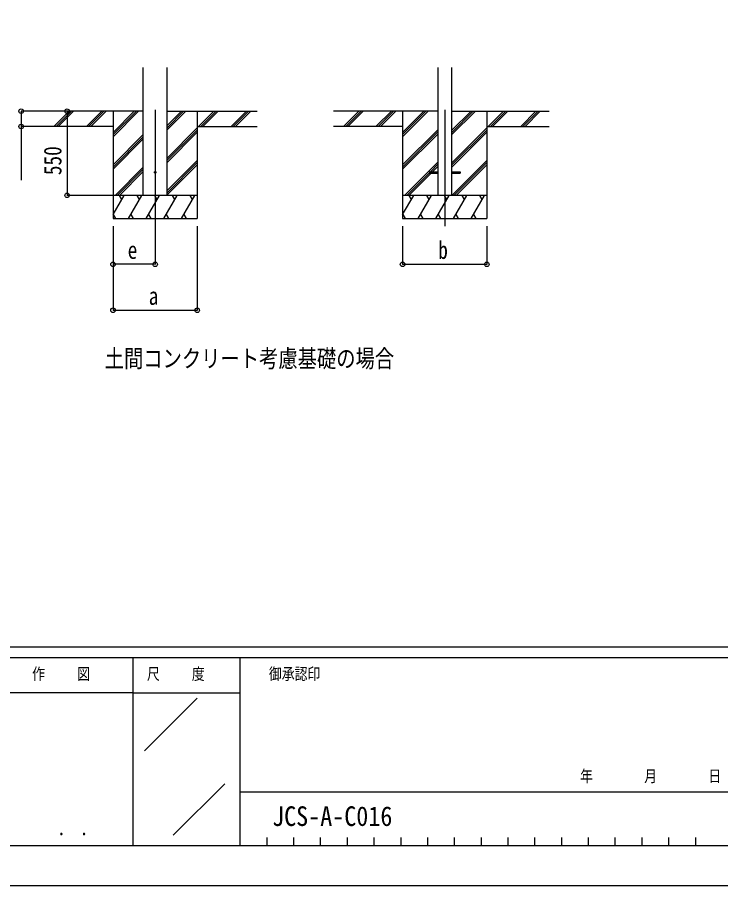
# Model space of a CAD drawing. Units: millimetres, scale not verified. Extents: x -14718 to 14718, y -10395 to 10395.
# Drawn here: x 6194 to 10788, y -10395 to -4725 of the extents above; entities that cross this region are included whole.
import ezdxf
from ezdxf.enums import TextEntityAlignment as Align

# ---------------------------------------------------------------- set-up
doc = ezdxf.new("R2010")
doc.units = ezdxf.units.MM
doc.header["$LTSCALE"] = 40
for name, color, linetype in [('0-2_USER1', 3, 'Continuous'), ('0-3_YKK_12', 2, 'Continuous'), ('0-4_YKK_13', 4, 'Continuous'), ('0-5_YKK_A1', 4, 'Continuous'), ('0-6_YKK_D', 6, 'Continuous'), ('0-7_YKK_ZWAK', 7, 'Continuous')]:
    doc.layers.add(name, color=color, linetype=linetype)
doc.styles.add('ＭＳ ゴシック', font='')
doc.styles.get('ＭＳ ゴシック').set_extended_font_data('MS Gothic')

msp = doc.modelspace()

# ---------------------------------------------------------------- linework, layer by layer
at = {"layer": '0-3_YKK_12'}
for p, q in [((7093.66, -5328.29), (7093.66, -6087.5)), ((8985.23, -5328.29), (8985.23, -6087.5))]:
    msp.add_line(p, q, dxfattribs=at)
at = {"layer": '0-4_YKK_13'}
for p, q in [((8885.23, -5733), (8885.23, -5742)), ((8885.23, -5733), (8940.03, -5733)), ((8885.23, -5742), (8940.03, -5742)), ((9030.43, -5733), (9085.23, -5733)), ((9030.43, -5742), (9085.23, -5742)), ((9085.23, -5733), (9085.23, -5742))]:
    msp.add_line(p, q, dxfattribs=at)
msp.add_circle((7093.66, -5737.5), 5, dxfattribs=at)
at = {"layer": '0-5_YKK_A1'}
for p, q in [((7015.91, -5887.5), (7015.91, -5052.15)), ((7171.41, -5887.5), (7171.41, -5052.15)), ((8940.03, -5052.15), (8940.03, -5887.5)), ((9030.43, -5052.15), (9030.43, -5887.5)), ((7015.91, -5337.5), (6367.71, -5337.5)), ((6434.39, -5436.1), (6532.99, -5337.5)), ((6447.13, -5437.5), (6547.13, -5337.5)), ((6461.27, -5437.5), (6561.27, -5337.5)), ((6646.52, -5436.1), (6745.12, -5337.5)), ((6659.26, -5437.5), (6759.26, -5337.5)), ((6673.41, -5437.5), (6773.41, -5337.5)), ((6818.66, -5337.5), (6818.66, -6037.5)), ((6818.66, -5504.38), (6985.54, -5337.5)), ((6818.66, -5490.24), (6971.4, -5337.5)), ((6818.66, -5476.1), (6957.25, -5337.5)), ((7171.41, -5460), (7293.91, -5337.5)), ((7171.41, -5445.86), (7279.76, -5337.5)), ((7171.41, -5431.71), (7265.62, -5337.5)), ((7171.41, -5337.5), (7759.28, -5337.5)), ((7368.66, -5337.5), (7368.66, -6037.5)), ((7377.75, -5437.5), (7477.75, -5337.5)), ((7391.9, -5437.5), (7491.9, -5337.5)), ((7406.04, -5437.5), (7506.04, -5337.5)), ((7589.89, -5437.5), (7689.89, -5337.5)), ((7604.03, -5437.5), (7704.03, -5337.5)), ((7618.17, -5437.5), (7718.17, -5337.5)), ((8940.03, -5337.5), (8259.28, -5337.5)), ((8325.96, -5436.1), (8424.56, -5337.5)), ((8338.7, -5437.5), (8438.7, -5337.5)), ((8352.84, -5437.5), (8452.84, -5337.5)), ((8538.09, -5436.1), (8636.69, -5337.5)), ((8550.83, -5437.5), (8650.83, -5337.5)), ((8564.98, -5437.5), (8664.98, -5337.5)), ((8710.23, -5337.5), (8710.23, -6037.5)), ((8710.23, -5504.38), (8877.11, -5337.5)), ((8710.23, -5490.24), (8862.97, -5337.5)), ((8710.23, -5476.1), (8848.82, -5337.5)), ((9030.43, -5492.55), (9185.48, -5337.5)), ((9030.43, -5478.41), (9171.33, -5337.5)), ((9030.43, -5464.26), (9157.19, -5337.5)), ((9030.43, -5337.5), (9668.43, -5337.5)), ((9260.23, -5337.5), (9260.23, -6037.5)), ((9269.32, -5437.5), (9369.32, -5337.5)), ((9283.47, -5437.5), (9383.47, -5337.5)), ((9297.61, -5437.5), (9397.61, -5337.5)), ((9481.46, -5437.5), (9581.46, -5337.5)), ((9495.6, -5437.5), (9595.6, -5337.5)), ((9509.74, -5437.5), (9609.74, -5337.5)), ((6818.66, -5437.5), (6367.71, -5437.5)), ((7368.66, -5437.5), (7759.28, -5437.5)), ((8710.23, -5437.5), (8259.28, -5437.5)), ((9260.23, -5437.5), (9668.43, -5437.5)), ((6818.66, -5688.23), (7015.91, -5490.98)), ((7171.41, -5643.84), (7368.66, -5446.6)), ((7171.41, -5657.99), (7368.66, -5460.74)), ((7171.41, -5672.13), (7368.66, -5474.88)), ((8710.23, -5688.23), (8940.03, -5458.43)), ((8710.23, -5702.37), (8940.03, -5472.57)), ((8710.23, -5716.51), (8940.03, -5486.71)), ((9030.43, -5676.39), (9260.23, -5446.6)), ((9030.43, -5690.54), (9260.23, -5460.74)), ((9030.43, -5704.68), (9260.23, -5474.88)), ((6818.66, -5702.37), (7015.91, -5505.12)), ((6818.66, -5716.51), (7015.91, -5519.26)), ((7171.41, -5855.97), (7368.66, -5658.73)), ((9031.45, -5887.5), (9260.23, -5658.73)), ((6831.51, -5887.5), (7015.91, -5703.11)), ((6845.66, -5887.5), (7015.91, -5717.25)), ((7171.41, -5870.12), (7368.66, -5672.87)), ((7171.41, -5884.26), (7368.66, -5687.01)), ((8723.08, -5887.5), (8940.03, -5670.56)), ((8891.73, -5733), (8940.03, -5684.7)), ((8905.87, -5733), (8940.03, -5698.84)), ((9045.59, -5887.5), (9260.23, -5672.87)), ((9059.74, -5887.5), (9260.23, -5687.01)), ((6859.8, -5887.5), (7015.91, -5731.39)), ((8737.23, -5887.5), (8885.23, -5739.5)), ((8751.37, -5887.5), (8896.87, -5742)), ((7368.66, -5887.5), (6818.66, -5887.5)), ((6818.66, -6012.95), (6891.09, -5887.5)), ((6876.08, -5913.48), (6861.08, -5887.5)), ((6919.95, -6037.5), (7006.56, -5887.5)), ((6991.55, -5913.48), (6976.55, -5887.5)), ((7035.42, -6037.5), (7122.03, -5887.5)), ((7107.02, -5913.48), (7092.02, -5887.5)), ((7150.89, -6037.5), (7237.5, -5887.5)), ((7222.49, -5913.48), (7207.49, -5887.5)), ((7266.36, -6037.5), (7352.97, -5887.5)), ((7337.97, -5913.48), (7322.96, -5887.5)), ((9260.23, -5887.5), (8710.23, -5887.5)), ((8710.23, -6012.95), (8782.66, -5887.5)), ((8767.65, -5913.48), (8752.65, -5887.5)), ((8811.52, -6037.5), (8898.13, -5887.5)), ((8883.13, -5913.48), (8868.12, -5887.5)), ((8926.99, -6037.5), (9013.6, -5887.5)), ((8998.59, -5913.48), (8983.59, -5887.5)), ((9042.46, -6037.5), (9129.07, -5887.5)), ((9114.07, -5913.48), (9099.06, -5887.5)), ((9157.93, -6037.5), (9244.54, -5887.5)), ((9229.54, -5913.48), (9214.54, -5887.5)), ((6818.66, -6037.5), (7368.66, -6037.5)), ((6819.48, -6011.52), (6834.48, -6037.5)), ((6934.95, -6011.52), (6949.95, -6037.5)), ((7050.42, -6011.52), (7065.42, -6037.5)), ((7165.89, -6011.52), (7180.89, -6037.5)), ((7281.36, -6011.52), (7296.36, -6037.5)), ((8710.23, -6037.5), (9260.23, -6037.5)), ((8711.05, -6011.52), (8726.05, -6037.5)), ((8826.52, -6011.52), (8841.52, -6037.5)), ((8941.99, -6011.52), (8956.99, -6037.5)), ((9057.46, -6011.52), (9072.46, -6037.5)), ((9172.93, -6011.52), (9187.93, -6037.5))]:
    msp.add_line(p, q, dxfattribs=at)
at = {"layer": '0-6_YKK_D'}
for p, q in [((6433.32, -5337.5), (6217.66, -5337.5)), ((6592.6, -5337.5), (6517.66, -5337.5)), ((6518.66, -5337.5), (6518.66, -5887.5)), ((6366.71, -5437.5), (6217.66, -5437.5)), ((6817.66, -5887.5), (6517.66, -5887.5)), ((6818.66, -6087.5), (6818.66, -6638.5)), ((6818.66, -6087.5), (6818.66, -6338.5)), ((7093.66, -6087.5), (7093.66, -6338.5)), ((7368.66, -6087.5), (7368.66, -6638.5)), ((8710.23, -6087.5), (8710.23, -6338.5)), ((9260.23, -6087.5), (9260.23, -6338.5)), ((7093.66, -6337.5), (6818.66, -6337.5)), ((8710.23, -6337.5), (9260.23, -6337.5)), ((6818.66, -6637.5), (7368.66, -6637.5))]:
    msp.add_line(p, q, dxfattribs=at)
msp.add_lwpolyline([(6218.66, -5337.5), (6218.66, -5437.5), (6218.66, -5787.27)], dxfattribs=at)
for centre in [(6218.66, -5337.5), (6518.66, -5337.5), (6218.66, -5437.5), (6518.66, -5887.5), (6818.66, -6337.5), (7093.66, -6337.5), (8710.23, -6337.5), (9260.23, -6337.5), (6818.66, -6637.5), (7368.66, -6637.5)]:
    msp.add_circle(centre, 14.88, dxfattribs=at)
at = {"layer": '0-7_YKK_ZWAK'}
for p, q in [((13632.57, -8837.5), (-13667.43, -8837.5)), ((6947.57, -8907.5), (6947.57, -10132.5)), ((7647.57, -8907.5), (6947.57, -8907.5)), ((11261.32, -8907.5), (7647.57, -8907.5)), ((7647.57, -8907.5), (7647.57, -10132.5)), ((6947.57, -9135), (4532.57, -9135)), ((6947.57, -9135), (7647.57, -9135)), ((7024.87, -9514.02), (7367.63, -9171.25)), ((7212.35, -10065.96), (7549.12, -9729.19)), ((7647.57, -9782.5), (11261.32, -9782.5)), ((7822.57, -10080), (7822.57, -10132.5)), ((7997.57, -10080), (7997.57, -10132.5)), ((8172.57, -10080), (8172.57, -10132.5)), ((8347.57, -10080), (8347.57, -10132.5)), ((8522.57, -10080), (8522.57, -10132.5)), ((8697.57, -10080), (8697.57, -10132.5)), ((8872.57, -10080), (8872.57, -10132.5)), ((9047.57, -10080), (9047.57, -10132.5)), ((9222.57, -10080), (9222.57, -10132.5)), ((9397.57, -10080), (9397.57, -10132.5)), ((9572.57, -10080), (9572.57, -10132.5)), ((9747.57, -10080), (9747.57, -10132.5)), ((9922.57, -10080), (9922.57, -10132.5)), ((10097.57, -10080), (10097.57, -10132.5)), ((10272.57, -10080), (10272.57, -10132.5)), ((10447.57, -10080), (10447.57, -10132.5)), ((10622.57, -10080), (10622.57, -10132.5)), ((4532.57, -10132.5), (6947.57, -10132.5)), ((6947.57, -10132.5), (7647.57, -10132.5)), ((7647.57, -10132.5), (11261.32, -10132.5))]:
    msp.add_line(p, q, dxfattribs=at)
msp.add_lwpolyline([(-14717.5, -10395), (14717.5, -10395), (14717.5, 10395), (-14717.5, 10395)], close=True, dxfattribs=at)
msp.add_lwpolyline([(6947.57, -8907.5), (4532.57, -8907.5), (4532.57, -10132.5)], dxfattribs=at)

# ---------------------------------------------------------------- texts
at = {"layer": '0-2_USER1', "style": 'ＭＳ ゴシック'}
for s, height, width, p in [('土間コンクリート考慮基礎の場合', 115.5, 0.8, (6764.28, -7045)), ('JCS-A-C016', 128.3, 0.9, (7857.87, -10043.96))]:
    msp.add_text(s, height=height, dxfattribs=dict(at, width=width)).set_placement(p, align=Align.BOTTOM_LEFT)
at = {"layer": '0-6_YKK_D', "style": 'ＭＳ ゴシック', "width": 0.8}
msp.add_text('550', height=115.5, rotation=90, dxfattribs=at).set_placement((6516.32, -5755.3), align=Align.BOTTOM_LEFT)
for s, p in [('e', (6914.16, -6336.7)), ('b', (8943.23, -6336.7)), ('a', (7051.66, -6636.7))]:
    msp.add_text(s, height=115.5, dxfattribs=at).set_placement(p, align=Align.BOTTOM_LEFT)
at = {"layer": '0-7_YKK_ZWAK', "style": 'ＭＳ ゴシック', "width": 0.8}
for s, height, p in [('作     図', 76.98, (6290.27, -9073.75)), ('尺     度', 76.98, (7039.97, -9073.75)), ('御承認印', 76.98, (7836.98, -9073.75)), ('年        月        日', 76.98, (9869.67, -9741.25)), ('． ．', 90.71, (6457.5, -10095.23))]:
    msp.add_text(s, height=height, dxfattribs=at).set_placement(p, align=Align.BOTTOM_LEFT)

doc.saveas('drawing.dxf')
